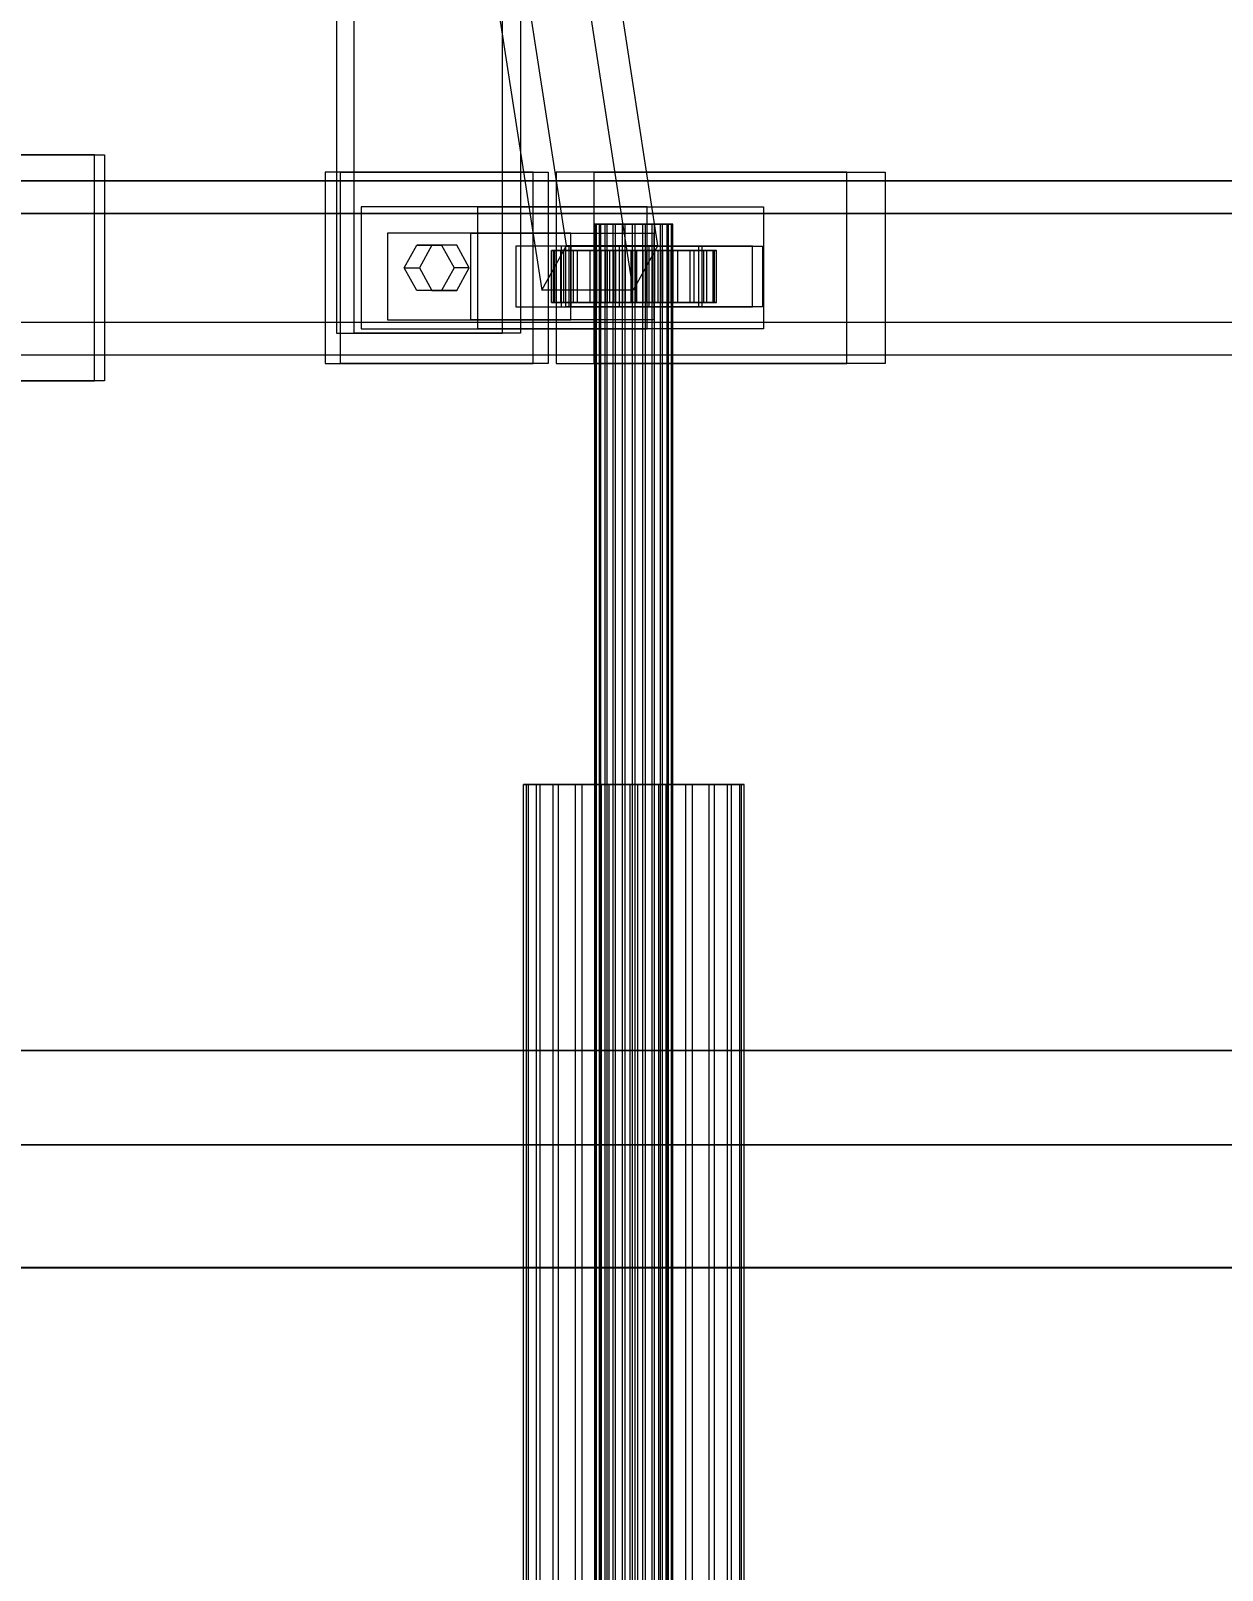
# Model space of a CAD drawing. Header units: millimetres. Extents: x -191664 to 191490, y -197311 to 10263.
# Drawn here: x 24272.5 to 24546.6, y -17869.5 to -17515.5 of the extents above; entities that cross this region are included whole.
import ezdxf

# ---------------------------------------------------------------- set-up
doc = ezdxf.new("R2010")
doc.units = ezdxf.units.MM
doc.layers.add('COTAS_USUARIO', color=1, linetype='Continuous', lineweight=0)
doc.layers.add('superior_C02', color=7, linetype='Continuous', lineweight=0)
doc.dimstyles.new('PLANTA_100', dxfattribs={"dimtxt": 250, "dimasz": 150, "dimexe": 150, "dimexo": 80, "dimgap": 100, "dimtad": 1, "dimtih": 1, "dimtoh": 1, "dimdec": 1, "dimdsep": 46, "dimcen": 0.09, "dimclrd": 1, "dimclre": 1, "dimclrt": 1, "dimadec": 0, "dimazin": 0, "dimtfac": 1, "dimtdec": 4, "dimtofl": 0, "dimtmove": 0, "dimatfit": 3, "dimfxl": 1, "dimtolj": 1, "dimtzin": 0, "dimarcsym": 0})

# ---------------------------------------------------------------- blocks, each defined once
blk = doc.blocks.new('*D102')
at = {"layer": 'COTAS_USUARIO', "color": 1, "lineweight": -2, "transparency": 16777216}
for p, q in [((24128.19, -17650), (24128.19, -17500)), ((25248.19, -17800), (23978.19, -17800)), ((25248.19, -18160), (23978.19, -18160)), ((24128.19, -18310), (24128.19, -18460))]:
    blk.add_line(p, q, dxfattribs=at)
at = {"layer": 'COTAS_USUARIO', "color": 1, "transparency": 16777216}
for points in [[(24103.19, -17650), (24153.19, -17650), (24128.19, -17800)], [(24103.19, -18310), (24153.19, -18310), (24128.19, -18160)]]:
    blk.add_solid(points, dxfattribs=at)
at = {"layer": 'Defpoints', "color": 0, "transparency": 16777216}
for p in [(24128.19, -17800), (25328.19, -17800), (25328.19, -18160)]:
    blk.add_point(p, dxfattribs=at)

msp = doc.modelspace()

# ---------------------------------------------------------------- linework, layer by layer
at = {"layer": 'superior_C02', "color": 139, "true_color": 0x354b57}
for p, q in [((24342.81, -17240), (24342.81, -17585)), ((24346.9, -17585), (24346.9, -17240)), ((24381.07, -17585), (24381.07, -17240)), ((24385.16, -17240), (24385.16, -17585)), ((24395.76, -17564.86), (24357.18, -17314.86)), ((24416.8, -17564.86), (24378.22, -17314.86)), ((24351.5, -17325.14), (24390.08, -17575.14)), ((24411.12, -17575.14), (24372.54, -17325.14)), ((24287.14, -17544), (24225.94, -17544)), ((24228.28, -17544), (24289.48, -17544)), ((24287.14, -17596), (24287.14, -17544)), ((24287.14, -17544), (24289.48, -17544)), ((24289.48, -17544), (24289.48, -17596)), ((24697.92, -17550), (23550.31, -17550)), ((23562, -17550), (24709.61, -17550)), ((24751.99, -17550), (23604.38, -17550)), ((23618.99, -17550), (24766.6, -17550)), ((24388.06, -17548), (24340.25, -17548)), ((24340.25, -17548), (24340.25, -17592)), ((24343.76, -17548), (24340.25, -17548)), ((24343.76, -17592), (24343.76, -17548)), ((24343.76, -17548), (24391.57, -17548)), ((24388.06, -17592), (24388.06, -17548)), ((24388.06, -17548), (24391.57, -17548)), ((24391.57, -17548), (24391.57, -17592)), ((24460.29, -17548), (24393.35, -17548)), ((24393.35, -17548), (24393.35, -17592)), ((24402.12, -17548), (24393.35, -17548)), ((24402.12, -17592), (24402.12, -17548)), ((24402.12, -17548), (24469.06, -17548)), ((24460.29, -17592), (24460.29, -17548)), ((24460.29, -17548), (24469.06, -17548)), ((24469.06, -17548), (24469.06, -17592)), ((24697.19, -17557.5), (23605.11, -17557.5)), ((23618.26, -17557.5), (24710.33, -17557.5)), ((24375.33, -17556), (24348.55, -17556)), ((24348.55, -17556), (24348.55, -17584)), ((24414.31, -17556), (24348.55, -17556)), ((24375.33, -17584), (24375.33, -17556)), ((24375.33, -17556), (24441.09, -17556)), ((24414.31, -17584), (24414.31, -17556)), ((24414.31, -17556), (24441.09, -17556)), ((24441.09, -17556), (24441.09, -17584)), ((24373.72, -17562), (24354.59, -17562)), ((24354.59, -17562), (24354.59, -17582)), ((24396.74, -17562), (24354.59, -17562)), ((24373.72, -17582), (24373.72, -17562)), ((24373.72, -17562), (24415.86, -17562)), ((24395.57, -17565), (24384.09, -17565)), ((24384.09, -17565), (24384.09, -17579)), ((24396.37, -17565), (24384.09, -17565)), ((24390.08, -17575.14), (24395.76, -17564.86)), ((24438.53, -17565), (24394.53, -17565)), ((24394.53, -17565), (24394.53, -17579)), ((24396.87, -17565), (24394.53, -17565)), ((24395.57, -17579), (24395.57, -17565)), ((24395.57, -17565), (24407.84, -17565)), ((24395.76, -17564.86), (24416.8, -17564.86)), ((24396.37, -17579), (24396.37, -17565)), ((24396.37, -17565), (24407.84, -17565)), ((24396.74, -17582), (24396.74, -17562)), ((24396.74, -17562), (24415.86, -17562)), ((24396.87, -17579), (24396.87, -17565)), ((24396.87, -17565), (24440.86, -17565)), ((24407.84, -17565), (24407.84, -17579)), ((24416.8, -17564.86), (24411.12, -17575.14)), ((24426.17, -17565), (24414.7, -17565)), ((24414.7, -17565), (24414.7, -17579)), ((24426.97, -17565), (24414.7, -17565)), ((24415.86, -17562), (24415.86, -17582)), ((24426.17, -17579), (24426.17, -17565)), ((24426.17, -17565), (24438.45, -17565)), ((24426.97, -17579), (24426.97, -17565)), ((24426.97, -17565), (24438.45, -17565)), ((24438.45, -17565), (24438.45, -17579)), ((24438.53, -17579), (24438.53, -17565)), ((24438.53, -17565), (24440.86, -17565)), ((24440.86, -17565), (24440.86, -17579)), ((24411.12, -17575.14), (24390.08, -17575.14)), ((24384.09, -17579), (24395.57, -17579)), ((24384.09, -17579), (24396.37, -17579)), ((24394.53, -17579), (24438.53, -17579)), ((24394.53, -17579), (24396.87, -17579)), ((24407.84, -17579), (24395.57, -17579)), ((24407.84, -17579), (24396.37, -17579)), ((24440.86, -17579), (24396.87, -17579)), ((24414.7, -17579), (24426.17, -17579)), ((24414.7, -17579), (24426.97, -17579)), ((24438.45, -17579), (24426.17, -17579)), ((24438.45, -17579), (24426.97, -17579)), ((24440.86, -17579), (24438.53, -17579)), ((23605.11, -17582.5), (24697.19, -17582.5)), ((23618.26, -17582.5), (24710.33, -17582.5)), ((24354.59, -17582), (24373.72, -17582)), ((24354.59, -17582), (24396.74, -17582)), ((24415.86, -17582), (24373.72, -17582)), ((24415.86, -17582), (24396.74, -17582)), ((24342.81, -17585), (24381.07, -17585)), ((24342.81, -17585), (24346.9, -17585)), ((24385.16, -17585), (24346.9, -17585)), ((24348.55, -17584), (24375.33, -17584)), ((24348.55, -17584), (24414.31, -17584)), ((24441.09, -17584), (24375.33, -17584)), ((24385.16, -17585), (24381.07, -17585)), ((24441.09, -17584), (24414.31, -17584)), ((23550.31, -17590), (24697.92, -17590)), ((23562, -17590), (24709.61, -17590)), ((23604.38, -17590), (24751.99, -17590)), ((23618.99, -17590), (24766.6, -17590)), ((24340.25, -17592), (24388.06, -17592)), ((24340.25, -17592), (24343.76, -17592)), ((24391.57, -17592), (24343.76, -17592)), ((24391.57, -17592), (24388.06, -17592)), ((24393.35, -17592), (24460.29, -17592)), ((24393.35, -17592), (24402.12, -17592)), ((24469.06, -17592), (24402.12, -17592)), ((24469.06, -17592), (24460.29, -17592)), ((24225.94, -17596), (24287.14, -17596)), ((24289.48, -17596), (24228.28, -17596)), ((24289.48, -17596), (24287.14, -17596))]:
    msp.add_line(p, q, dxfattribs=at)
at = {"layer": 'superior_C02', "color": 9, "true_color": 0xbac6cb}
for p, q in [((24402.5, -17560), (24402.28, -17560)), ((24402.28, -17560), (24402.66, -17560)), ((24402.28, -18440), (24402.28, -17560)), ((24403.32, -17560), (24402.5, -17560)), ((24402.5, -18440), (24402.5, -17560)), ((24402.66, -17560), (24403.64, -17560)), ((24402.66, -18440), (24402.66, -17560)), ((24404.69, -17560), (24403.32, -17560)), ((24403.32, -18440), (24403.32, -17560)), ((24403.64, -17560), (24405.13, -17560)), ((24403.64, -18440), (24403.64, -17560)), ((24406.5, -17560), (24404.69, -17560)), ((24404.69, -18440), (24404.69, -17560)), ((24405.13, -17560), (24407.04, -17560)), ((24405.13, -18440), (24405.13, -17560)), ((24408.64, -17560), (24406.5, -17560)), ((24406.5, -18440), (24406.5, -17560)), ((24407.04, -17560), (24409.24, -17560)), ((24407.04, -18440), (24407.04, -17560)), ((24410.96, -17560), (24408.64, -17560)), ((24408.64, -18440), (24408.64, -17560)), ((24409.24, -17560), (24411.58, -17560)), ((24409.24, -18440), (24409.24, -17560)), ((24413.3, -17560), (24410.96, -17560)), ((24410.96, -18440), (24410.96, -17560)), ((24411.58, -17560), (24413.9, -17560)), ((24411.58, -18440), (24411.58, -17560)), ((24415.5, -17560), (24413.3, -17560)), ((24413.3, -18440), (24413.3, -17560)), ((24413.9, -17560), (24416.04, -17560)), ((24413.9, -18440), (24413.9, -17560)), ((24417.41, -17560), (24415.5, -17560)), ((24415.5, -18440), (24415.5, -17560)), ((24416.04, -17560), (24417.85, -17560)), ((24416.04, -18440), (24416.04, -17560)), ((24418.9, -17560), (24417.41, -17560)), ((24417.41, -18440), (24417.41, -17560)), ((24417.85, -17560), (24419.22, -17560)), ((24417.85, -18440), (24417.85, -17560)), ((24419.88, -17560), (24418.9, -17560)), ((24418.9, -18440), (24418.9, -17560)), ((24419.22, -17560), (24420.04, -17560)), ((24419.22, -18440), (24419.22, -17560)), ((24420.26, -17560), (24419.88, -17560)), ((24419.88, -17560), (24419.88, -18440)), ((24420.04, -17560), (24420.26, -17560)), ((24420.04, -18440), (24420.04, -17560)), ((24420.26, -18440), (24420.26, -17560))]:
    msp.add_line(p, q, dxfattribs=at)
at = {"layer": 'superior_C02', "color": 9, "true_color": 0xbdc8cc}
for p, q in [((24358.42, -17570), (24361.29, -17564.8)), ((24361.29, -17564.8), (24367.03, -17564.8)), ((24364.79, -17564.8), (24361.29, -17564.8)), ((24364.79, -17564.8), (24361.93, -17570)), ((24370.53, -17564.8), (24364.79, -17564.8)), ((24367.03, -17564.8), (24369.89, -17570)), ((24370.53, -17564.8), (24367.03, -17564.8)), ((24373.4, -17570), (24370.53, -17564.8)), ((24361.29, -17575.2), (24358.42, -17570)), ((24358.42, -17570), (24361.93, -17570)), ((24361.93, -17570), (24364.79, -17575.2)), ((24369.89, -17570), (24367.03, -17575.2)), ((24373.4, -17570), (24369.89, -17570)), ((24370.53, -17575.2), (24373.4, -17570)), ((24367.03, -17575.2), (24361.29, -17575.2)), ((24364.79, -17575.2), (24361.29, -17575.2)), ((24364.79, -17575.2), (24370.53, -17575.2)), ((24370.53, -17575.2), (24367.03, -17575.2))]:
    msp.add_line(p, q, dxfattribs=at)
at = {"layer": 'superior_C02', "color": 155, "true_color": 0x617580}
for p, q in [((24392.76, -17566), (24392.28, -17566)), ((24392.28, -17566), (24402.28, -17566)), ((24392.28, -17578), (24392.28, -17566)), ((24392.28, -17566), (24393.1, -17566)), ((24394.49, -17566), (24392.76, -17566)), ((24392.76, -17566), (24402.5, -17566)), ((24392.76, -17578), (24392.76, -17566)), ((24393.1, -17566), (24402.66, -17566)), ((24393.1, -17578), (24393.1, -17566)), ((24393.1, -17566), (24395.16, -17566)), ((24397.38, -17566), (24394.49, -17566)), ((24394.49, -17566), (24403.32, -17566)), ((24394.49, -17578), (24394.49, -17566)), ((24395.16, -17566), (24403.64, -17566)), ((24395.16, -17578), (24395.16, -17566)), ((24395.16, -17566), (24398.31, -17566)), ((24401.2, -17566), (24397.38, -17566)), ((24397.38, -17566), (24404.69, -17566)), ((24397.38, -17578), (24397.38, -17566)), ((24398.31, -17566), (24405.13, -17566)), ((24398.31, -17578), (24398.31, -17566)), ((24398.31, -17566), (24402.35, -17566)), ((24405.72, -17566), (24401.2, -17566)), ((24401.2, -17566), (24406.5, -17566)), ((24401.2, -17578), (24401.2, -17566)), ((24402.28, -17566), (24402.5, -17566)), ((24402.28, -17566), (24402.28, -17578)), ((24402.66, -17566), (24402.28, -17566)), ((24402.35, -17566), (24407.04, -17566)), ((24402.35, -17578), (24402.35, -17566)), ((24402.35, -17566), (24406.99, -17566)), ((24402.5, -17566), (24403.32, -17566)), ((24402.5, -17566), (24402.5, -17578)), ((24402.66, -17566), (24402.66, -17578)), ((24403.64, -17566), (24402.66, -17566)), ((24403.32, -17566), (24404.69, -17566)), ((24403.32, -17566), (24403.32, -17578)), ((24403.64, -17566), (24403.64, -17578)), ((24405.13, -17566), (24403.64, -17566)), ((24404.69, -17566), (24406.5, -17566)), ((24404.69, -17566), (24404.69, -17578)), ((24405.13, -17566), (24405.13, -17578)), ((24407.04, -17566), (24405.13, -17566)), ((24410.61, -17566), (24405.72, -17566)), ((24405.72, -17566), (24408.64, -17566)), ((24405.72, -17578), (24405.72, -17566)), ((24406.5, -17566), (24408.64, -17566)), ((24406.5, -17566), (24406.5, -17578)), ((24406.99, -17566), (24409.24, -17566)), ((24406.99, -17578), (24406.99, -17566)), ((24406.99, -17566), (24411.93, -17566)), ((24407.04, -17566), (24407.04, -17578)), ((24409.24, -17566), (24407.04, -17566)), ((24408.64, -17566), (24410.96, -17566)), ((24408.64, -17566), (24408.64, -17578)), ((24409.24, -17566), (24409.24, -17578)), ((24411.58, -17566), (24409.24, -17566)), ((24415.55, -17566), (24410.61, -17566)), ((24410.61, -17566), (24410.96, -17566)), ((24410.61, -17578), (24410.61, -17566)), ((24410.96, -17566), (24413.3, -17566)), ((24410.96, -17566), (24410.96, -17578)), ((24411.93, -17566), (24411.58, -17566)), ((24411.58, -17566), (24411.58, -17578)), ((24413.9, -17566), (24411.58, -17566)), ((24411.93, -17578), (24411.93, -17566)), ((24411.93, -17566), (24416.82, -17566)), ((24415.55, -17566), (24413.3, -17566)), ((24413.3, -17566), (24415.5, -17566)), ((24413.3, -17566), (24413.3, -17578)), ((24416.82, -17566), (24413.9, -17566)), ((24413.9, -17566), (24413.9, -17578)), ((24416.04, -17566), (24413.9, -17566)), ((24420.19, -17566), (24415.5, -17566)), ((24415.5, -17566), (24417.41, -17566)), ((24415.5, -17566), (24415.5, -17578)), ((24420.19, -17566), (24415.55, -17566)), ((24415.55, -17578), (24415.55, -17566)), ((24421.34, -17566), (24416.04, -17566)), ((24416.04, -17566), (24416.04, -17578)), ((24417.85, -17566), (24416.04, -17566)), ((24416.82, -17578), (24416.82, -17566)), ((24416.82, -17566), (24421.34, -17566)), ((24424.23, -17566), (24417.41, -17566)), ((24417.41, -17566), (24418.9, -17566)), ((24417.41, -17566), (24417.41, -17578)), ((24425.16, -17566), (24417.85, -17566)), ((24417.85, -17566), (24417.85, -17578)), ((24419.22, -17566), (24417.85, -17566)), ((24427.38, -17566), (24418.9, -17566)), ((24418.9, -17566), (24419.88, -17566)), ((24418.9, -17566), (24418.9, -17578)), ((24428.04, -17566), (24419.22, -17566)), ((24419.22, -17566), (24419.22, -17578)), ((24420.04, -17566), (24419.22, -17566)), ((24419.88, -17566), (24429.44, -17566)), ((24419.88, -17578), (24419.88, -17566)), ((24419.88, -17566), (24420.26, -17566)), ((24429.78, -17566), (24420.04, -17566)), ((24420.04, -17566), (24420.04, -17578)), ((24420.26, -17566), (24420.04, -17566)), ((24424.23, -17566), (24420.19, -17566)), ((24420.19, -17578), (24420.19, -17566)), ((24430.26, -17566), (24420.26, -17566)), ((24420.26, -17566), (24420.26, -17578)), ((24421.34, -17578), (24421.34, -17566)), ((24421.34, -17566), (24425.16, -17566)), ((24427.38, -17566), (24424.23, -17566)), ((24424.23, -17578), (24424.23, -17566)), ((24425.16, -17578), (24425.16, -17566)), ((24425.16, -17566), (24428.04, -17566)), ((24429.44, -17566), (24427.38, -17566)), ((24427.38, -17578), (24427.38, -17566)), ((24428.04, -17578), (24428.04, -17566)), ((24428.04, -17566), (24429.78, -17566)), ((24429.44, -17566), (24429.44, -17578)), ((24430.26, -17566), (24429.44, -17566)), ((24429.78, -17578), (24429.78, -17566)), ((24429.78, -17566), (24430.26, -17566)), ((24430.26, -17578), (24430.26, -17566)), ((24402.28, -17578), (24392.28, -17578)), ((24392.28, -17578), (24392.76, -17578)), ((24393.1, -17578), (24392.28, -17578)), ((24402.5, -17578), (24392.76, -17578)), ((24392.76, -17578), (24394.49, -17578)), ((24402.66, -17578), (24393.1, -17578)), ((24395.16, -17578), (24393.1, -17578)), ((24403.32, -17578), (24394.49, -17578)), ((24394.49, -17578), (24397.38, -17578)), ((24403.64, -17578), (24395.16, -17578)), ((24398.31, -17578), (24395.16, -17578)), ((24404.69, -17578), (24397.38, -17578)), ((24397.38, -17578), (24401.2, -17578)), ((24405.13, -17578), (24398.31, -17578)), ((24402.35, -17578), (24398.31, -17578)), ((24406.5, -17578), (24401.2, -17578)), ((24401.2, -17578), (24405.72, -17578)), ((24402.5, -17578), (24402.28, -17578)), ((24402.28, -17578), (24402.66, -17578)), ((24407.04, -17578), (24402.35, -17578)), ((24406.99, -17578), (24402.35, -17578)), ((24403.32, -17578), (24402.5, -17578)), ((24402.66, -17578), (24403.64, -17578)), ((24404.69, -17578), (24403.32, -17578)), ((24403.64, -17578), (24405.13, -17578)), ((24406.5, -17578), (24404.69, -17578)), ((24405.13, -17578), (24407.04, -17578)), ((24408.64, -17578), (24405.72, -17578)), ((24405.72, -17578), (24410.61, -17578)), ((24408.64, -17578), (24406.5, -17578)), ((24409.24, -17578), (24406.99, -17578)), ((24411.93, -17578), (24406.99, -17578)), ((24407.04, -17578), (24409.24, -17578)), ((24410.96, -17578), (24408.64, -17578)), ((24409.24, -17578), (24411.58, -17578)), ((24410.96, -17578), (24410.61, -17578)), ((24410.61, -17578), (24415.55, -17578)), ((24413.3, -17578), (24410.96, -17578)), ((24411.58, -17578), (24411.93, -17578)), ((24411.58, -17578), (24413.9, -17578)), ((24416.82, -17578), (24411.93, -17578)), ((24415.5, -17578), (24413.3, -17578)), ((24413.3, -17578), (24415.55, -17578)), ((24413.9, -17578), (24416.82, -17578)), ((24413.9, -17578), (24416.04, -17578)), ((24417.41, -17578), (24415.5, -17578)), ((24415.5, -17578), (24420.19, -17578)), ((24415.55, -17578), (24420.19, -17578)), ((24416.04, -17578), (24421.34, -17578)), ((24416.04, -17578), (24417.85, -17578)), ((24421.34, -17578), (24416.82, -17578)), ((24418.9, -17578), (24417.41, -17578)), ((24417.41, -17578), (24424.23, -17578)), ((24417.85, -17578), (24425.16, -17578)), ((24417.85, -17578), (24419.22, -17578)), ((24419.88, -17578), (24418.9, -17578)), ((24418.9, -17578), (24427.38, -17578)), ((24419.22, -17578), (24428.04, -17578)), ((24419.22, -17578), (24420.04, -17578)), ((24429.44, -17578), (24419.88, -17578)), ((24420.26, -17578), (24419.88, -17578)), ((24420.04, -17578), (24429.78, -17578)), ((24420.04, -17578), (24420.26, -17578)), ((24420.19, -17578), (24424.23, -17578)), ((24420.26, -17578), (24430.26, -17578)), ((24425.16, -17578), (24421.34, -17578)), ((24424.23, -17578), (24427.38, -17578)), ((24428.04, -17578), (24425.16, -17578)), ((24427.38, -17578), (24429.44, -17578)), ((24429.78, -17578), (24428.04, -17578)), ((24429.44, -17578), (24430.26, -17578)), ((24430.26, -17578), (24429.78, -17578))]:
    msp.add_line(p, q, dxfattribs=at)
at = {"layer": 'superior_C02', "color": 252, "true_color": 0x83939a}
for p, q in [((24386.52, -17688.85), (24385.89, -17688.85)), ((24385.89, -17688.85), (24386.98, -17688.85)), ((24385.89, -18311.15), (24385.89, -17688.85)), ((24388.84, -17688.85), (24386.52, -17688.85)), ((24386.52, -18311.15), (24386.52, -17688.85)), ((24386.98, -17688.85), (24389.73, -17688.85)), ((24386.98, -18311.15), (24386.98, -17688.85)), ((24392.7, -17688.85), (24388.84, -17688.85)), ((24388.84, -18311.15), (24388.84, -17688.85)), ((24389.73, -17688.85), (24393.94, -17688.85)), ((24389.73, -18311.15), (24389.73, -17688.85)), ((24397.81, -17688.85), (24392.7, -17688.85)), ((24392.7, -18311.15), (24392.7, -17688.85)), ((24393.94, -17688.85), (24399.34, -17688.85)), ((24393.94, -18311.15), (24393.94, -17688.85)), ((24403.85, -17688.85), (24397.81, -17688.85)), ((24397.81, -18311.15), (24397.81, -17688.85)), ((24399.34, -17688.85), (24405.55, -17688.85)), ((24399.34, -18311.15), (24399.34, -17688.85)), ((24410.39, -17688.85), (24403.85, -17688.85)), ((24403.85, -18311.15), (24403.85, -17688.85)), ((24405.55, -17688.85), (24412.15, -17688.85)), ((24405.55, -18311.15), (24405.55, -17688.85)), ((24416.99, -17688.85), (24410.39, -17688.85)), ((24410.39, -18311.15), (24410.39, -17688.85)), ((24412.15, -17688.85), (24418.69, -17688.85)), ((24412.15, -18311.15), (24412.15, -17688.85)), ((24423.2, -17688.85), (24416.99, -17688.85)), ((24416.99, -18311.15), (24416.99, -17688.85)), ((24418.69, -17688.85), (24424.73, -17688.85)), ((24418.69, -18311.15), (24418.69, -17688.85)), ((24428.59, -17688.85), (24423.2, -17688.85)), ((24423.2, -18311.15), (24423.2, -17688.85)), ((24424.73, -17688.85), (24429.84, -17688.85)), ((24424.73, -18311.15), (24424.73, -17688.85)), ((24432.81, -17688.85), (24428.59, -17688.85)), ((24428.59, -18311.15), (24428.59, -17688.85)), ((24429.84, -17688.85), (24433.7, -17688.85)), ((24429.84, -18311.15), (24429.84, -17688.85)), ((24435.56, -17688.85), (24432.81, -17688.85)), ((24432.81, -18311.15), (24432.81, -17688.85)), ((24433.7, -17688.85), (24436.02, -17688.85)), ((24433.7, -18311.15), (24433.7, -17688.85)), ((24436.65, -17688.85), (24435.56, -17688.85)), ((24435.56, -17688.85), (24435.56, -18311.15)), ((24436.02, -17688.85), (24436.65, -17688.85)), ((24436.02, -18311.15), (24436.02, -17688.85)), ((24436.65, -18311.15), (24436.65, -17688.85))]:
    msp.add_line(p, q, dxfattribs=at)
at = {"layer": 'superior_C02', "color": 251, "true_color": 0x586d65}
for p, q in [((16335.43, -17750), (25411.09, -17750)), ((25412.56, -17750), (16336.9, -17750))]:
    msp.add_line(p, q, dxfattribs=at)
at = {"layer": 'superior_C02', "color": 139, "true_color": 0x345e4e}
for p, q in [((24178.69, -17771.7), (24609.26, -17771.7)), ((24611.01, -17771.7), (24180.43, -17771.7))]:
    msp.add_line(p, q, dxfattribs=at)

# ---------------------------------------------------------------- dimensions: what is measured, and where the dimension line sits
at = {"layer": 'COTAS_USUARIO'}
dim = msp.add_aligned_dim(p1=(25328.19, -18160), p2=(25328.19, -17800), distance=1200, dimstyle='PLANTA_100', dxfattribs=at)
dim.commit()
dim.dimension.update_dxf_attribs({"geometry": '*D102', "text_midpoint": (24128.19, -17980)})

doc.saveas('drawing.dxf')
